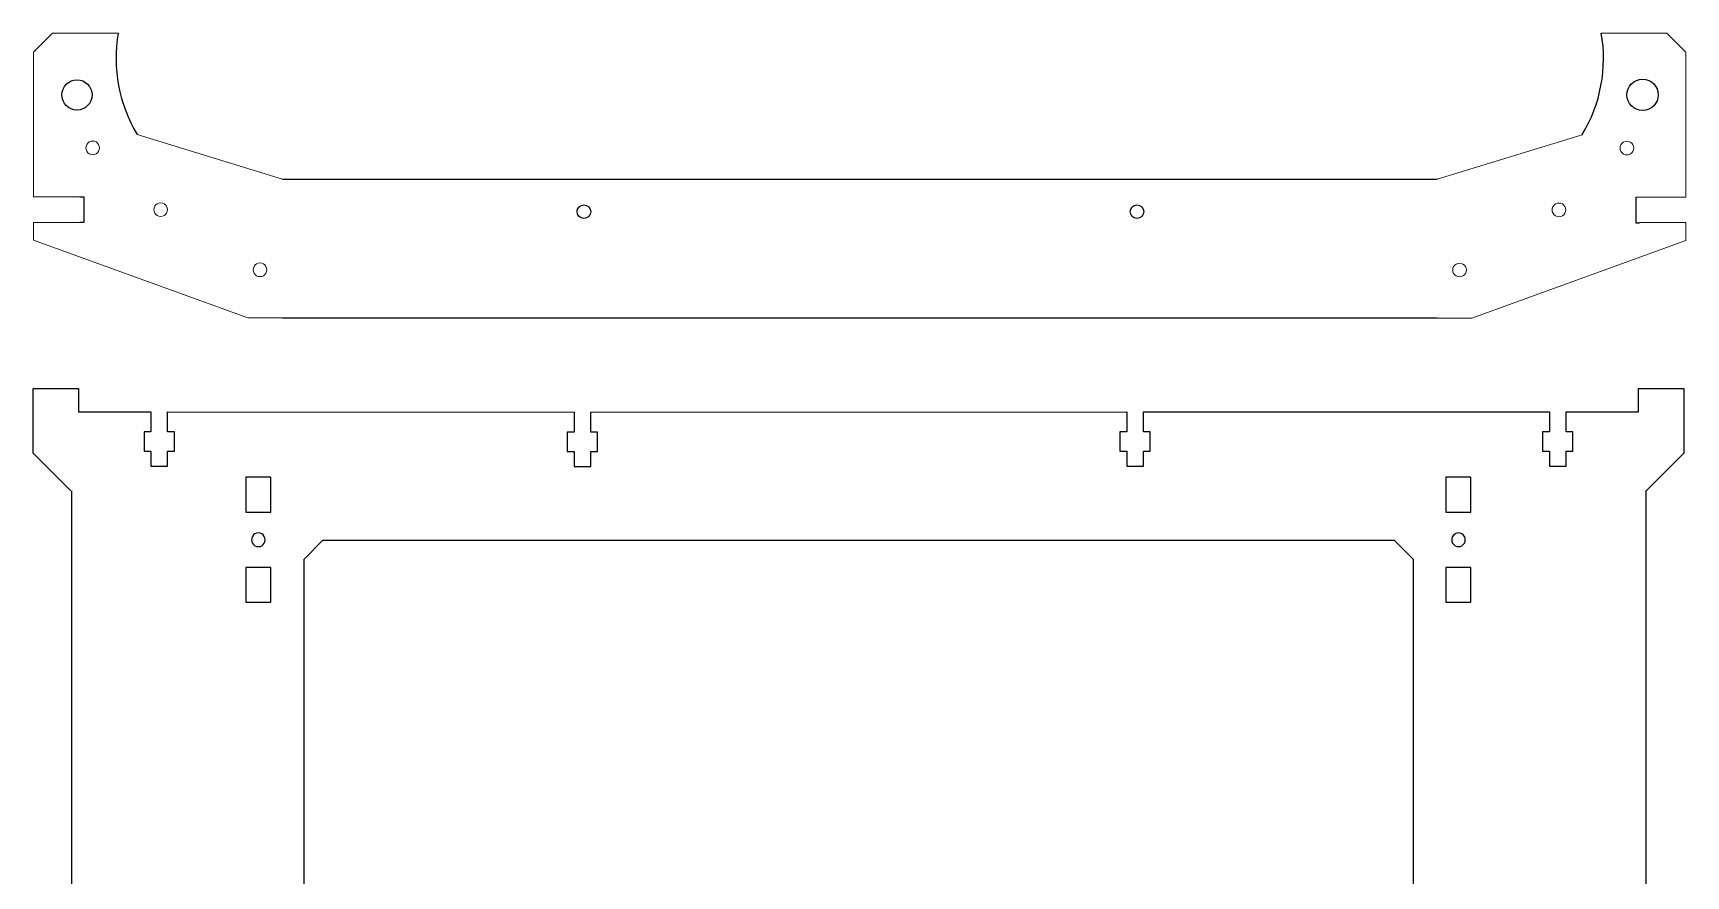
# Model space of a CAD drawing. Header units: millimetres. Extents: x 162 to 598, y 61 to 547.
# Drawn here: x 161.8 to 598.2, y 324 to 546.6 of the extents above; entities that cross this region are included whole.
import ezdxf

# ---------------------------------------------------------------- set-up
doc = ezdxf.new("R2010")
doc.units = ezdxf.units.MM
doc.header["$MEASUREMENT"] = 0
doc.layers.add('Layer 1', color=7, linetype='Continuous')

msp = doc.modelspace()

# ---------------------------------------------------------------- linework, layer by layer
for p, q in [((227.68, 508.01), (532.49, 507.96)), ((227.68, 471.34), (532.48, 471.34)), ((161.85, 452.67), (173.85, 452.67)), ((161.85, 435.67), (161.85, 452.67)), ((173.85, 452.67), (173.85, 446.57)), ((585.62, 446.57), (585.62, 452.67)), ((585.62, 452.67), (597.62, 452.67)), ((597.62, 452.67), (597.62, 435.67)), ((173.85, 446.57), (192.95, 446.57)), ((192.95, 446.57), (192.95, 441.27)), ((197.35, 441.27), (197.35, 446.57)), ((197.35, 446.57), (304.67, 446.47)), ((304.67, 446.47), (304.67, 441.17)), ((309.07, 446.47), (450.53, 446.59)), ((309.07, 441.17), (309.07, 446.47)), ((450.53, 446.59), (450.53, 441.29)), ((454.93, 441.29), (454.93, 446.59)), ((454.93, 446.59), (562.12, 446.59)), ((562.12, 446.57), (562.12, 441.27)), ((566.52, 446.57), (585.62, 446.57)), ((566.52, 441.27), (566.52, 446.57)), ((191.15, 441.27), (191.15, 436.17)), ((192.95, 441.27), (191.15, 441.27)), ((199.15, 441.27), (197.35, 441.27)), ((199.15, 436.17), (199.15, 441.27)), ((304.67, 441.17), (302.87, 441.17)), ((302.87, 441.17), (302.87, 436.07)), ((310.87, 441.17), (309.07, 441.17)), ((310.87, 436.07), (310.87, 441.17)), ((450.53, 441.29), (448.73, 441.29)), ((448.73, 441.29), (448.73, 436.19)), ((456.73, 441.29), (454.93, 441.29)), ((456.73, 436.19), (456.73, 441.29)), ((562.12, 441.27), (560.32, 441.27)), ((560.32, 441.27), (560.32, 436.17)), ((568.32, 441.27), (566.52, 441.27)), ((568.32, 436.17), (568.32, 441.27)), ((161.85, 435.67), (171.85, 425.67)), ((191.15, 436.17), (192.95, 436.17)), ((192.95, 436.17), (192.95, 432.22)), ((192.95, 432.22), (197.35, 432.22)), ((197.35, 436.17), (199.15, 436.17)), ((197.35, 432.22), (197.35, 436.17)), ((302.87, 436.07), (304.67, 436.07)), ((304.67, 436.07), (304.67, 432.12)), ((304.67, 432.12), (309.07, 432.12)), ((309.07, 432.12), (309.07, 436.07)), ((309.07, 436.07), (310.87, 436.07)), ((448.73, 436.19), (450.53, 436.19)), ((450.53, 436.19), (450.53, 432.24)), ((450.53, 432.24), (454.93, 432.24)), ((454.93, 432.24), (454.93, 436.19)), ((454.93, 436.19), (456.73, 436.19)), ((560.32, 436.17), (562.12, 436.17)), ((562.12, 436.17), (562.12, 432.22)), ((562.12, 432.22), (566.52, 432.22)), ((566.52, 432.22), (566.52, 436.17)), ((566.52, 436.17), (568.32, 436.17)), ((587.62, 425.67), (597.62, 435.67)), ((224.6, 429.26), (218, 429.26)), ((218, 429.26), (218, 420.06)), ((224.6, 420.06), (224.6, 429.26)), ((534.82, 429.26), (534.82, 420.06)), ((541.42, 429.26), (534.82, 429.26)), ((541.42, 420.06), (541.42, 429.26)), ((171.96, 425.67), (171.96, 151.17)), ((587.62, 151.17), (587.62, 425.67)), ((218, 420.06), (224.6, 420.06)), ((534.82, 420.06), (541.42, 420.06)), ((220.83, 414.5), (220.4, 414.32)), ((221.3, 414.57), (220.83, 414.5)), ((221.76, 414.5), (221.3, 414.57)), ((222.2, 414.32), (221.76, 414.5)), ((537.65, 414.5), (537.22, 414.32)), ((538.12, 414.57), (537.65, 414.5)), ((538.59, 414.5), (538.12, 414.57)), ((539.02, 414.32), (538.59, 414.5)), ((219.56, 413.23), (219.49, 412.76)), ((219.49, 412.76), (219.56, 412.3)), ((219.74, 413.66), (219.56, 413.23)), ((219.56, 412.3), (219.74, 411.86)), ((220.02, 414.04), (219.74, 413.66)), ((219.74, 411.86), (220.02, 411.49)), ((220.4, 414.32), (220.02, 414.04)), ((220.02, 411.49), (220.4, 411.2)), ((220.4, 411.2), (220.83, 411.02)), ((220.83, 411.02), (221.3, 410.96)), ((221.3, 410.96), (221.76, 411.02)), ((221.76, 411.02), (222.2, 411.2)), ((222.57, 414.04), (222.2, 414.32)), ((222.2, 411.2), (222.57, 411.49)), ((222.86, 413.66), (222.57, 414.04)), ((222.57, 411.49), (222.86, 411.86)), ((223.04, 413.23), (222.86, 413.66)), ((222.86, 411.86), (223.04, 412.3)), ((223.1, 412.76), (223.04, 413.23)), ((223.04, 412.3), (223.1, 412.76)), ((233.41, 407.67), (238.37, 412.67)), ((238.37, 412.67), (521.12, 412.67)), ((521.12, 412.67), (526.12, 407.67)), ((536.38, 413.23), (536.32, 412.76)), ((536.32, 412.76), (536.38, 412.3)), ((536.56, 413.66), (536.38, 413.23)), ((536.38, 412.3), (536.56, 411.86)), ((536.85, 414.04), (536.56, 413.66)), ((536.56, 411.86), (536.85, 411.49)), ((537.22, 414.32), (536.85, 414.04)), ((536.85, 411.49), (537.22, 411.2)), ((537.22, 411.2), (537.65, 411.02)), ((537.65, 411.02), (538.12, 410.96)), ((538.12, 410.96), (538.59, 411.02)), ((538.59, 411.02), (539.02, 411.2)), ((539.39, 414.04), (539.02, 414.32)), ((539.02, 411.2), (539.39, 411.49)), ((539.68, 413.66), (539.39, 414.04)), ((539.39, 411.49), (539.68, 411.86)), ((539.86, 413.23), (539.68, 413.66)), ((539.68, 411.86), (539.86, 412.3)), ((539.92, 412.76), (539.86, 413.23)), ((539.86, 412.3), (539.92, 412.76)), ((233.41, 131.18), (233.41, 407.67)), ((526.12, 407.67), (526.12, 131.18)), ((218, 405.46), (218, 396.26)), ((224.6, 405.46), (218, 405.46)), ((224.6, 396.26), (224.6, 405.46)), ((541.42, 405.46), (534.82, 405.46)), ((534.82, 405.46), (534.82, 396.26)), ((541.42, 396.26), (541.42, 405.46)), ((218, 396.26), (224.6, 396.26)), ((534.82, 396.26), (541.42, 396.26))]:
    msp.add_line(p, q)
for centre, radius in [((173.44, 530.26), 3.99), ((586.72, 530.26), 4.13), ((307.25, 499.42), 1.8), ((453.25, 499.42), 1.8)]:
    msp.add_circle(centre, radius)
for centre, start, end in [((222.77, 539.89), 170.0955, 211.0642), ((537.4, 539.89), 328.9358, 9.9045)]:
    msp.add_arc(centre, 39, start, end)
at = {"layer": 'Layer 1'}
for p, q in [((174.23, 503.3), (175.23, 503.3)), ((175.23, 503.3), (175.23, 496.59)), ((584.94, 503.25), (584.94, 496.51)), ((175.23, 496.59), (174.23, 496.59)), ((584.94, 496.51), (585.94, 496.51))]:
    msp.add_line(p, q, dxfattribs=at)
at = {"layer": 'Layer 1', "lineweight": 9}
for points in [[(162, 541.59), (162, 541.59), (167.02, 546.6), (167.02, 546.6)], [(184.35, 546.6), (184.35, 546.6), (167.02, 546.6), (167.02, 546.6)], [(575.81, 546.54), (575.81, 546.54), (593.15, 546.54), (593.15, 546.54)], [(598.16, 541.53), (598.16, 541.53), (593.15, 546.54), (593.15, 546.54)], [(162, 503.3), (162, 503.3), (162, 541.59), (162, 541.59)], [(598.16, 503.25), (598.16, 503.25), (598.16, 541.53), (598.16, 541.53)], [(189.36, 519.77), (189.36, 519.77), (227.68, 508.01), (227.68, 508.01)], [(570.8, 519.71), (570.8, 519.71), (532.49, 507.96), (532.49, 507.96)], [(175.86, 516.74), (175.86, 516.74), (175.8, 516.27), (175.8, 516.27)], [(175.8, 516.27), (175.8, 516.27), (175.86, 515.8), (175.86, 515.8)], [(176.04, 517.17), (176.04, 517.17), (175.86, 516.74), (175.86, 516.74)], [(175.86, 515.8), (175.86, 515.8), (176.04, 515.37), (176.04, 515.37)], [(176.33, 517.55), (176.33, 517.55), (176.04, 517.17), (176.04, 517.17)], [(176.04, 515.37), (176.04, 515.37), (176.33, 514.99), (176.33, 514.99)], [(176.7, 517.83), (176.7, 517.83), (176.33, 517.55), (176.33, 517.55)], [(176.33, 514.99), (176.33, 514.99), (176.7, 514.71), (176.7, 514.71)], [(177.13, 518.01), (177.13, 518.01), (176.7, 517.83), (176.7, 517.83)], [(177.6, 518.07), (177.6, 518.07), (177.13, 518.01), (177.13, 518.01)], [(178.07, 518.01), (178.07, 518.01), (177.6, 518.07), (177.6, 518.07)], [(178.5, 517.83), (178.5, 517.83), (178.07, 518.01), (178.07, 518.01)], [(178.88, 517.55), (178.88, 517.55), (178.5, 517.83), (178.5, 517.83)], [(178.5, 514.71), (178.5, 514.71), (178.88, 514.99), (178.88, 514.99)], [(179.16, 517.17), (179.16, 517.17), (178.88, 517.55), (178.88, 517.55)], [(178.88, 514.99), (178.88, 514.99), (179.16, 515.37), (179.16, 515.37)], [(179.34, 516.74), (179.34, 516.74), (179.16, 517.17), (179.16, 517.17)], [(179.16, 515.37), (179.16, 515.37), (179.34, 515.8), (179.34, 515.8)], [(179.41, 516.27), (179.41, 516.27), (179.34, 516.74), (179.34, 516.74)], [(179.34, 515.8), (179.34, 515.8), (179.41, 516.27), (179.41, 516.27)], [(580.76, 516.21), (580.76, 516.21), (580.82, 516.68), (580.82, 516.68)], [(580.82, 515.75), (580.82, 515.75), (580.76, 516.21), (580.76, 516.21)], [(580.82, 516.68), (580.82, 516.68), (581, 517.11), (581, 517.11)], [(581, 515.31), (581, 515.31), (580.82, 515.75), (580.82, 515.75)], [(581, 517.11), (581, 517.11), (581.29, 517.49), (581.29, 517.49)], [(581.29, 514.94), (581.29, 514.94), (581, 515.31), (581, 515.31)], [(581.29, 517.49), (581.29, 517.49), (581.66, 517.78), (581.66, 517.78)], [(581.66, 514.65), (581.66, 514.65), (581.29, 514.94), (581.29, 514.94)], [(581.66, 517.78), (581.66, 517.78), (582.1, 517.96), (582.1, 517.96)], [(582.1, 517.96), (582.1, 517.96), (582.56, 518.02), (582.56, 518.02)], [(582.56, 518.02), (582.56, 518.02), (583.03, 517.96), (583.03, 517.96)], [(583.03, 517.96), (583.03, 517.96), (583.47, 517.78), (583.47, 517.78)], [(583.47, 517.78), (583.47, 517.78), (583.84, 517.49), (583.84, 517.49)], [(583.84, 514.94), (583.84, 514.94), (583.47, 514.65), (583.47, 514.65)], [(583.84, 517.49), (583.84, 517.49), (584.13, 517.11), (584.13, 517.11)], [(584.13, 515.31), (584.13, 515.31), (583.84, 514.94), (583.84, 514.94)], [(584.13, 517.11), (584.13, 517.11), (584.31, 516.68), (584.31, 516.68)], [(584.31, 515.75), (584.31, 515.75), (584.13, 515.31), (584.13, 515.31)], [(584.31, 516.68), (584.31, 516.68), (584.37, 516.21), (584.37, 516.21)], [(584.37, 516.21), (584.37, 516.21), (584.31, 515.75), (584.31, 515.75)], [(176.7, 514.71), (176.7, 514.71), (177.13, 514.53), (177.13, 514.53)], [(177.13, 514.53), (177.13, 514.53), (177.6, 514.47), (177.6, 514.47)], [(177.6, 514.47), (177.6, 514.47), (178.07, 514.53), (178.07, 514.53)], [(178.07, 514.53), (178.07, 514.53), (178.5, 514.71), (178.5, 514.71)], [(582.1, 514.47), (582.1, 514.47), (581.66, 514.65), (581.66, 514.65)], [(582.56, 514.41), (582.56, 514.41), (582.1, 514.47), (582.1, 514.47)], [(583.03, 514.47), (583.03, 514.47), (582.56, 514.41), (582.56, 514.41)], [(583.47, 514.65), (583.47, 514.65), (583.03, 514.47), (583.03, 514.47)], [(174.23, 503.3), (174.23, 503.3), (162, 503.3), (162, 503.3)], [(584.94, 503.25), (584.94, 503.25), (598.16, 503.25), (598.16, 503.25)], [(193.79, 500.41), (193.79, 500.41), (193.72, 499.95), (193.72, 499.95)], [(193.72, 499.95), (193.72, 499.95), (193.79, 499.48), (193.79, 499.48)], [(193.97, 500.85), (193.97, 500.85), (193.79, 500.41), (193.79, 500.41)], [(193.79, 499.48), (193.79, 499.48), (193.97, 499.04), (193.97, 499.04)], [(194.25, 501.22), (194.25, 501.22), (193.97, 500.85), (193.97, 500.85)], [(193.97, 499.04), (193.97, 499.04), (194.25, 498.67), (194.25, 498.67)], [(194.63, 501.51), (194.63, 501.51), (194.25, 501.22), (194.25, 501.22)], [(194.25, 498.67), (194.25, 498.67), (194.63, 498.38), (194.63, 498.38)], [(195.06, 501.69), (195.06, 501.69), (194.63, 501.51), (194.63, 501.51)], [(194.63, 498.38), (194.63, 498.38), (195.06, 498.2), (195.06, 498.2)], [(195.53, 501.75), (195.53, 501.75), (195.06, 501.69), (195.06, 501.69)], [(195.06, 498.2), (195.06, 498.2), (195.53, 498.14), (195.53, 498.14)], [(195.99, 501.69), (195.99, 501.69), (195.53, 501.75), (195.53, 501.75)], [(195.53, 498.14), (195.53, 498.14), (195.99, 498.2), (195.99, 498.2)], [(196.43, 501.51), (196.43, 501.51), (195.99, 501.69), (195.99, 501.69)], [(195.99, 498.2), (195.99, 498.2), (196.43, 498.38), (196.43, 498.38)], [(196.8, 501.22), (196.8, 501.22), (196.43, 501.51), (196.43, 501.51)], [(196.43, 498.38), (196.43, 498.38), (196.8, 498.67), (196.8, 498.67)], [(197.09, 500.85), (197.09, 500.85), (196.8, 501.22), (196.8, 501.22)], [(196.8, 498.67), (196.8, 498.67), (197.09, 499.04), (197.09, 499.04)], [(197.27, 500.41), (197.27, 500.41), (197.09, 500.85), (197.09, 500.85)], [(197.09, 499.04), (197.09, 499.04), (197.27, 499.48), (197.27, 499.48)], [(197.33, 499.95), (197.33, 499.95), (197.27, 500.41), (197.27, 500.41)], [(197.27, 499.48), (197.27, 499.48), (197.33, 499.95), (197.33, 499.95)], [(562.83, 499.89), (562.83, 499.89), (562.89, 500.36), (562.89, 500.36)], [(562.89, 499.42), (562.89, 499.42), (562.83, 499.89), (562.83, 499.89)], [(562.89, 500.36), (562.89, 500.36), (563.07, 500.79), (563.07, 500.79)], [(563.07, 498.99), (563.07, 498.99), (562.89, 499.42), (562.89, 499.42)], [(563.07, 500.79), (563.07, 500.79), (563.36, 501.16), (563.36, 501.16)], [(563.36, 498.61), (563.36, 498.61), (563.07, 498.99), (563.07, 498.99)], [(563.36, 501.16), (563.36, 501.16), (563.73, 501.45), (563.73, 501.45)], [(563.73, 498.33), (563.73, 498.33), (563.36, 498.61), (563.36, 498.61)], [(563.73, 501.45), (563.73, 501.45), (564.17, 501.63), (564.17, 501.63)], [(564.17, 498.15), (564.17, 498.15), (563.73, 498.33), (563.73, 498.33)], [(564.17, 501.63), (564.17, 501.63), (564.64, 501.69), (564.64, 501.69)], [(564.64, 498.08), (564.64, 498.08), (564.17, 498.15), (564.17, 498.15)], [(564.64, 501.69), (564.64, 501.69), (565.1, 501.63), (565.1, 501.63)], [(565.1, 498.15), (565.1, 498.15), (564.64, 498.08), (564.64, 498.08)], [(565.1, 501.63), (565.1, 501.63), (565.54, 501.45), (565.54, 501.45)], [(565.54, 498.33), (565.54, 498.33), (565.1, 498.15), (565.1, 498.15)], [(565.54, 501.45), (565.54, 501.45), (565.91, 501.16), (565.91, 501.16)], [(565.91, 498.61), (565.91, 498.61), (565.54, 498.33), (565.54, 498.33)], [(565.91, 501.16), (565.91, 501.16), (566.2, 500.79), (566.2, 500.79)], [(566.2, 498.99), (566.2, 498.99), (565.91, 498.61), (565.91, 498.61)], [(566.2, 500.79), (566.2, 500.79), (566.38, 500.36), (566.38, 500.36)], [(566.38, 499.42), (566.38, 499.42), (566.2, 498.99), (566.2, 498.99)], [(566.38, 500.36), (566.38, 500.36), (566.44, 499.89), (566.44, 499.89)], [(566.44, 499.89), (566.44, 499.89), (566.38, 499.42), (566.38, 499.42)], [(162, 496.59), (162, 496.59), (174.23, 496.59), (174.23, 496.59)], [(162, 491.88), (162, 491.88), (162, 496.59), (162, 496.59)], [(598.16, 496.53), (598.16, 496.53), (585.94, 496.53), (585.94, 496.53)], [(598.16, 491.82), (598.16, 491.82), (598.16, 496.53), (598.16, 496.53)], [(218.56, 471.34), (218.56, 471.34), (162, 491.88), (162, 491.88)], [(541.6, 471.28), (541.6, 471.28), (598.16, 491.82), (598.16, 491.82)], [(219.97, 484.07), (219.97, 484.07), (220.03, 484.53), (220.03, 484.53)], [(220.03, 484.53), (220.03, 484.53), (220.21, 484.97), (220.21, 484.97)], [(220.21, 484.97), (220.21, 484.97), (220.49, 485.34), (220.49, 485.34)], [(220.49, 485.34), (220.49, 485.34), (220.87, 485.63), (220.87, 485.63)], [(220.87, 485.63), (220.87, 485.63), (221.3, 485.81), (221.3, 485.81)], [(221.3, 485.81), (221.3, 485.81), (221.77, 485.87), (221.77, 485.87)], [(221.77, 485.87), (221.77, 485.87), (222.24, 485.81), (222.24, 485.81)], [(222.24, 485.81), (222.24, 485.81), (222.67, 485.63), (222.67, 485.63)], [(222.67, 485.63), (222.67, 485.63), (223.05, 485.34), (223.05, 485.34)], [(223.05, 485.34), (223.05, 485.34), (223.33, 484.97), (223.33, 484.97)], [(223.33, 484.97), (223.33, 484.97), (223.51, 484.53), (223.51, 484.53)], [(223.51, 484.53), (223.51, 484.53), (223.57, 484.07), (223.57, 484.07)], [(536.65, 484.48), (536.65, 484.48), (536.59, 484.01), (536.59, 484.01)], [(536.83, 484.91), (536.83, 484.91), (536.65, 484.48), (536.65, 484.48)], [(537.12, 485.28), (537.12, 485.28), (536.83, 484.91), (536.83, 484.91)], [(537.49, 485.57), (537.49, 485.57), (537.12, 485.28), (537.12, 485.28)], [(537.93, 485.75), (537.93, 485.75), (537.49, 485.57), (537.49, 485.57)], [(538.39, 485.81), (538.39, 485.81), (537.93, 485.75), (537.93, 485.75)], [(538.86, 485.75), (538.86, 485.75), (538.39, 485.81), (538.39, 485.81)], [(539.3, 485.57), (539.3, 485.57), (538.86, 485.75), (538.86, 485.75)], [(539.67, 485.28), (539.67, 485.28), (539.3, 485.57), (539.3, 485.57)], [(539.96, 484.91), (539.96, 484.91), (539.67, 485.28), (539.67, 485.28)], [(540.14, 484.48), (540.14, 484.48), (539.96, 484.91), (539.96, 484.91)], [(540.2, 484.01), (540.2, 484.01), (540.14, 484.48), (540.14, 484.48)], [(220.03, 483.6), (220.03, 483.6), (219.97, 484.07), (219.97, 484.07)], [(220.21, 483.16), (220.21, 483.16), (220.03, 483.6), (220.03, 483.6)], [(220.49, 482.79), (220.49, 482.79), (220.21, 483.16), (220.21, 483.16)], [(220.87, 482.5), (220.87, 482.5), (220.49, 482.79), (220.49, 482.79)], [(221.3, 482.32), (221.3, 482.32), (220.87, 482.5), (220.87, 482.5)], [(221.77, 482.26), (221.77, 482.26), (221.3, 482.32), (221.3, 482.32)], [(222.24, 482.32), (222.24, 482.32), (221.77, 482.26), (221.77, 482.26)], [(222.67, 482.5), (222.67, 482.5), (222.24, 482.32), (222.24, 482.32)], [(223.05, 482.79), (223.05, 482.79), (222.67, 482.5), (222.67, 482.5)], [(223.33, 483.16), (223.33, 483.16), (223.05, 482.79), (223.05, 482.79)], [(223.51, 483.6), (223.51, 483.6), (223.33, 483.16), (223.33, 483.16)], [(223.57, 484.07), (223.57, 484.07), (223.51, 483.6), (223.51, 483.6)], [(536.59, 484.01), (536.59, 484.01), (536.65, 483.54), (536.65, 483.54)], [(536.65, 483.54), (536.65, 483.54), (536.83, 483.11), (536.83, 483.11)], [(536.83, 483.11), (536.83, 483.11), (537.12, 482.73), (537.12, 482.73)], [(537.12, 482.73), (537.12, 482.73), (537.49, 482.45), (537.49, 482.45)], [(537.49, 482.45), (537.49, 482.45), (537.93, 482.27), (537.93, 482.27)], [(537.93, 482.27), (537.93, 482.27), (538.39, 482.2), (538.39, 482.2)], [(538.39, 482.2), (538.39, 482.2), (538.86, 482.27), (538.86, 482.27)], [(538.86, 482.27), (538.86, 482.27), (539.3, 482.45), (539.3, 482.45)], [(539.3, 482.45), (539.3, 482.45), (539.67, 482.73), (539.67, 482.73)], [(539.67, 482.73), (539.67, 482.73), (539.96, 483.11), (539.96, 483.11)], [(539.96, 483.11), (539.96, 483.11), (540.14, 483.54), (540.14, 483.54)], [(540.14, 483.54), (540.14, 483.54), (540.2, 484.01), (540.2, 484.01)], [(227.68, 471.34), (227.68, 471.34), (218.56, 471.34), (218.56, 471.34)], [(532.48, 471.28), (532.48, 471.28), (541.6, 471.28), (541.6, 471.28)]]:
    msp.add_open_spline(points, degree=3, dxfattribs=at)
at = {"layer": 'Layer 1', "lineweight": 18}
msp.add_open_spline([(570.8, 519.71), (570.8, 519.71), (570.81, 519.74), (570.82, 519.8)], degree=3, dxfattribs=at)

doc.saveas('drawing.dxf')
